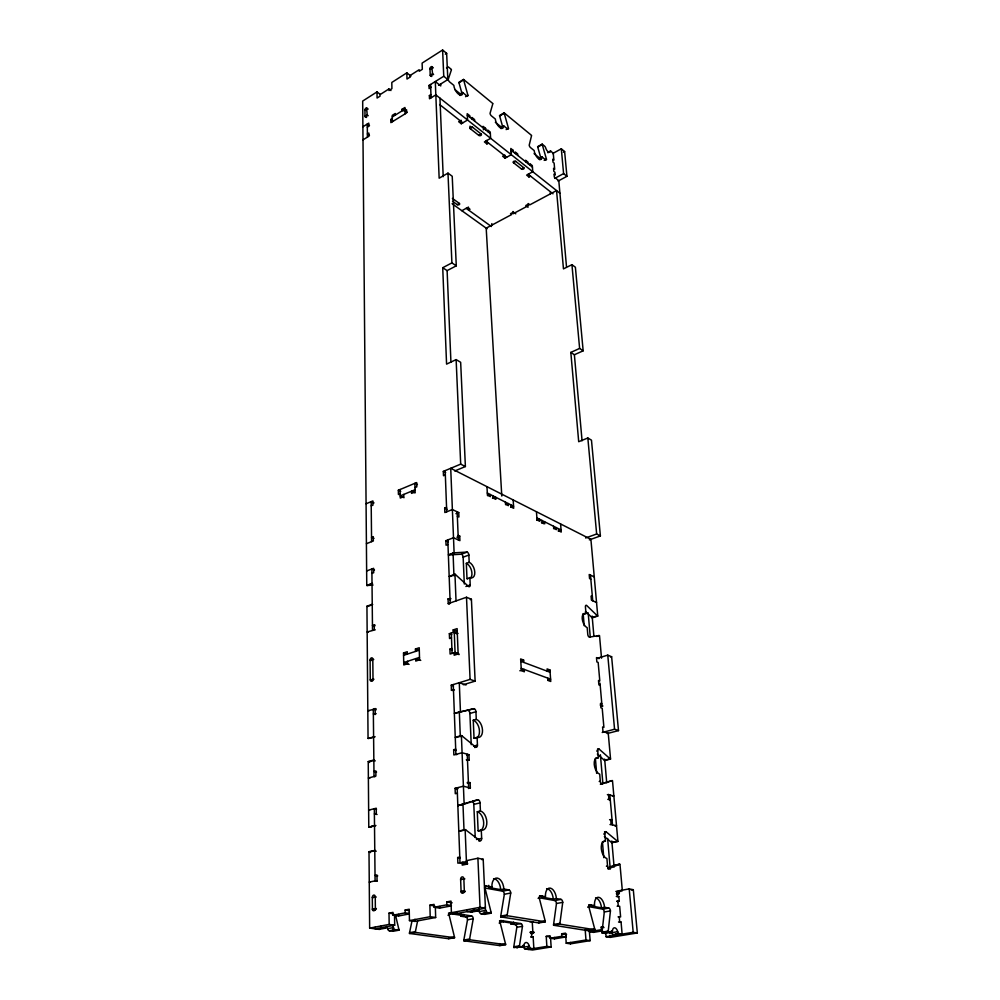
<?xml version="1.0" encoding="UTF-8"?>
<svg xmlns="http://www.w3.org/2000/svg" width="1000" height="1000" viewBox="0 0 1000 1000"><rect width="100%" height="100%" fill="white"/><g stroke="black" fill="none" stroke-linecap="round" stroke-linejoin="round"><path stroke-width="1.5" d="M429.975 68.525L430.375 67.475A1.85 1.037 -54.4 0 1 431.737 66.562L432.575 73.787A1.587 0.9 -54.5 0 1 431.45 75.713A1.587 0.9 -54.5 0 1 430.225 75.263L429.975 68.525L430.988 69.35M364.938 109.712L365.35 108.688A1.775 0.975 -56.3 0 1 366.613 107.837L367.2 114.95A1.525 0.838 -56.4 0 1 366.112 116.812A1.525 0.838 -56.4 0 1 365 116.337L364.938 109.712L365.975 110.475M618.525 922.013L621.062 922.062L622.125 934.112L619.188 933.637A2.637 1.35 79.6 0 1 617.712 931.7A5.3 2.737 79.7 0 0 614.763 927.8A5.3 2.737 79.7 0 0 612.413 930.837A2.65 1.375 79.7 0 1 611.225 932.362L608.225 931.888A2.662 1.375 79.8 0 1 608.225 931.15L610.45 910.9A2.625 1.363 79.3 0 0 608.812 908.075L604.575 907.3L601.487 907.85L591.438 906.025A9.237 4.862 79.3 0 1 591.388 904.712M611.225 932.362L605.025 933.388L602.013 932.913A2.65 1.388 79.9 0 1 602.013 932.175L604.3 911.975A2.625 1.375 79.4 0 0 602.675 909.15L588.35 906.587M538.575 897.638L554.763 900.55A2.725 1.5 79.8 0 1 556.475 903.5L553.587 924.475A2.763 1.512 80.3 0 0 553.575 925.25L559.9 924.15A2.763 1.512 80.2 0 1 559.913 923.388L562.737 902.35A2.725 1.487 79.6 0 0 561.025 899.388L556.4 898.55L553.263 899.137L542.312 897.163A9.6 5.325 79.7 0 1 542.288 895.788M510.712 922.638A8.838 5.088 81 0 1 510.838 923.913L515.237 924.587A2.512 1.438 81 0 1 516.838 927.288L513.787 946.775A2.537 1.45 81.5 0 0 513.775 947.487L519.462 946.538A2.55 1.45 81.4 0 1 519.487 945.825L522.475 926.3A2.512 1.425 80.8 0 0 520.875 923.587L501.613 920.6L499.487 920.987M484.525 887.938L502.537 891.175A2.837 1.638 80.2 0 1 504.35 894.25L500.75 916.087A2.875 1.663 80.8 0 0 500.712 916.888L507.163 915.713A2.888 1.663 80.7 0 1 507.188 914.912L510.737 893.025A2.837 1.638 80 0 0 508.913 889.925L503.862 889.013L500.662 889.638L488.7 887.475A10 5.838 80.1 0 1 488.738 885.35M460.85 914.275A9.175 5.537 81.5 0 1 461.05 916.263L465.825 917A2.6 1.562 81.5 0 1 467.512 919.812L463.837 940.025A2.637 1.575 82.1 0 0 463.8 940.763L469.575 939.762A2.65 1.575 82 0 1 469.613 939.025L473.237 918.763A2.612 1.55 81.3 0 0 471.55 915.938L450.65 912.688L448.488 913.1M412.025 920.825L409.538 932.7A2.737 1.725 82.8 0 0 409.487 933.462L415.35 932.4A2.75 1.713 82.7 0 1 415.4 931.625L417.587 921.038M531.525 135.762L529.212 145.125A1.95 0.838 62.5 0 0 530.5 147.575L534.175 150.562A6.475 2.763 62.7 0 0 538.413 158.688A6.475 2.763 62.7 0 0 541.838 156.788L545.45 159.713A1.925 0.812 62.8 0 0 546.45 159.137L542.25 144.575A1.925 0.812 62.7 0 1 542.163 144.113L537.65 146.65A1.913 0.812 62.6 0 0 537.737 147.1L541.075 158.737M492.775 103.888L490.062 113.312A2.037 0.887 61.5 0 0 491.4 115.85L495.325 119.038A6.725 2.938 61.7 0 0 499.762 127.463A6.725 2.938 61.7 0 0 503.512 125.675L507.35 128.8A2 0.862 61.9 0 0 508.462 128.262L504.212 113.287A2 0.862 61.7 0 1 504.125 112.825L499.55 115.512A1.988 0.862 61.6 0 0 499.637 115.975L502.587 126.438M451.4 69.862L448.25 79.325A2.112 0.938 60.3 0 0 449.65 81.962L453.85 85.375A7 3.113 60.6 0 0 458.475 94.125A7 3.113 60.6 0 0 462.587 92.463L466.7 95.8A2.087 0.925 60.8 0 0 467.912 95.3L463.612 79.912A2.075 0.912 60.6 0 1 463.537 79.425L458.913 82.287A2.075 0.912 60.6 0 0 458.988 82.762L462.088 93.938M380.075 94.25L377 91.912L362.675 101.062L366.763 585.425A2.4 1.525 69.9 0 0 367.225 585.513L373.05 585.025M409.963 76.675L410.9 76.075L406.838 72.85L391.8 82.463L391.925 88.625L388.938 90.525L388.913 88.975L380.012 94.637L380.037 96.175L377.088 98.05L377 91.912M438.6 85.312L447.837 79.575L446.65 53.362L442.612 50L422.113 63.1L422.325 69.312L419.237 71.275L419.188 69.713L410 75.562L410.05 77.112L407 79.05L406.838 72.85M445.35 54.175L446.65 53.362M364.95 109.9L367.125 108.513M429.975 68.725L432.325 67.237M362.9 126.775L368.762 123.112L368.787 126.237L367.325 127.163M430.7 87.675L429.125 88.65L429 85.475L443.75 76.263L442.612 50M401.912 110.975L401.875 109.388L404.938 107.487L405.1 113.85M392.275 116.95L404.975 109.075M407.088 112.238L405.025 110.662L406.562 109.712L406.65 112.9L390.863 122.65L390.8 119.475L392.312 118.537M559.925 193.25L435.825 94.875L429.5 98.787L429.375 95.575L430.95 94.6M363 139.85L368.9 136.213L368.862 133.05L367.388 133.963L369.475 135.475M458.988 82.762L463.612 79.912M460.062 95.512A7 3.113 60.6 0 0 460.25 93.888L462.587 92.463M465.575 96.713L467.912 95.3M460.213 120.75L458.65 121.688L461.275 123.75L467.55 120.013L467.212 113.688L469.812 115.763L469.9 117.338M472.562 127.238L470.213 128.625L478.775 135.375A1.512 1.013 -3.6 0 0 480.9 135.438A1.512 1.013 -3.6 0 0 481.112 134L472.562 127.238A1.525 1.025 -3.2 0 0 470.412 127.163A1.525 1.025 -3.2 0 0 470.213 128.625L470.075 126.112M499.637 115.975L504.212 113.287M483.288 129.738L485.625 128.375L483.088 126.35L483.188 127.925M478.775 135.375L481.112 134M501.05 128.613A6.713 2.938 61.7 0 0 501.2 127.013L503.512 125.675M506.163 129.588L508.462 128.262M487.825 131.625L487.738 130.05L490.25 132.062L490.637 138.325L484.4 141.925L486.925 143.912L488.475 143.012M456.287 265.825L451.9 262.887L442.725 267.712L447.113 270.613L456.287 265.825L452.225 176.262L447.987 173.137L439.15 178.2L435.3 81.55L440.737 85.913L440.65 83.8M504.175 155.375L502.625 156.25L505.075 158.175L511.275 154.675L510.838 148.475L513.25 150.412L513.362 151.962M510.938 151.725L513.25 150.412M537.737 147.1L542.25 144.575M513.488 162.712L515.8 161.412L523.775 167.712A1.462 0.95 -5.2 0 1 523.513 169.05A1.462 0.95 -5.2 0 1 521.462 168.988L513.488 162.712A1.475 0.963 -4.9 0 1 513.737 161.35A1.475 0.963 -4.9 0 1 515.8 161.412M547.688 152.675L549.938 151.412A1.913 0.8 62.9 0 1 550.913 151.3L553.263 153.238L553.875 160.125L552.75 159.213L553.013 162.175L554.125 163.088L554.675 169.275L553.562 168.363L553.812 171.35L554.938 172.262L555.188 175L554.062 174.1L554.325 177.1L558.8 180.7L566.512 266.8M548.663 152.55L550.913 151.3M539.462 159.625A6.463 2.775 62.7 0 0 539.562 158.05L541.838 156.788M452.537 201.262L457.188 204.613L459.35 203.412L452.375 198.388M521.462 168.988L523.775 167.712M552.625 153.588L561.312 148.787L564.625 151.55L566.938 176.325L558.05 181.1M544.188 160.387L546.45 159.137M563.387 152.238L564.625 151.55M461.863 210.712L467.625 207.537L470.012 209.275L468.575 210.062L468.413 207.05M530.075 165.263L529.95 163.725L532.3 165.6L532.788 171.737L526.638 175.113L528.975 176.962L530.513 176.112M554.688 178.412L563.587 173.6L561.312 148.787M583.162 350.812L579.625 348.438L570.825 352.4L574.375 354.75L583.162 350.812L575.388 267.238L571.938 264.688L563.462 268.875L556.55 190.575L529.9 204.812L528.75 203.938L525.775 205.538L528.05 207.262M454.712 470.988L465.387 466.538L460.662 362.3L456.125 359.6L446.575 364.125L442.725 267.712M608.025 869.013L619.587 864.225L613.575 865.4L607.725 867.962M366.075 503.775L372.887 500.925L372.938 505.138L371.225 505.85M400.188 493.775L398.425 494.513L398.338 490.25L416.675 482.562L416.8 486.85L415 487.6M445.337 474.963L443.488 475.725L443.325 471.4L460.688 464.125L465.387 466.538M415.05 489.75L400.213 495.913L404.038 497.7M589.35 539.875L600.388 535.938L591.475 440.163L587.837 438L578.7 441.712L570.825 352.4M457.337 516.275L458.925 517.025L458.738 512.562L452.375 509.55L444.85 512.537L444.688 508.088L446.562 507.337M366.413 543.713L373.325 540.962L373.275 536.638L371.55 537.325L373.975 538.362M487.525 495.613L490.275 494.525L490.4 496.65L487.425 495.163L486.975 486.662M492.438 498.162A1.762 0.762 -3.1 0 1 492.938 498.325L495.7 497.238L495.812 499.363L492.863 497.887L492.75 495.763M455.925 513.675L458.738 512.562M505.562 504.625L508.3 503.562L508.425 505.662L505.538 504.225L505.412 502.113M510.65 507.325L513.562 506.2L487.312 493.025M366.637 570.988L373.625 568.312L373.675 572.737L371.912 573.4M447.962 544.5L446.062 545.212L445.9 540.662L453.5 537.75L459.925 540.662L459.738 536.125L458.137 535.4M456.887 537.212L459.738 536.125M536.912 520.3L539.625 519.275L539.775 521.337L537.038 519.963L536.45 511.737M366.763 585.425L372.025 583.45A2.413 1.525 69.9 0 0 372.488 583.538L367.225 585.513M467.175 552.075L454.562 552.8A2.512 1.462 69.6 0 1 454.1 552.7L448.363 554.85A2.512 1.462 69.6 0 0 448.825 554.95L461.475 554.2L467.175 552.075A2.487 1.425 69.8 0 1 468.862 555.05L469.188 562.275A8.325 4.775 70.2 0 1 474.8 572.225A8.325 4.775 70.2 0 1 469.875 577.612L467 578.65L466.325 563.337L469.188 562.275M448.825 554.95L454.562 552.8M541.438 522.638A1.7 0.712 -4 0 1 541.9 522.788L544.612 521.775L544.763 523.837L542.05 522.475L541.9 520.413M464.312 584.025L463.15 557.175L468.862 555.05M553.538 528.6L556.237 527.612L556.4 529.65L553.725 528.312L553.575 526.275M558.225 531.087L561.087 530.037L536.888 517.9M366.938 606.237L372.238 604.312A2.438 1.55 70.8 0 1 372.713 604.587L367.413 606.512A2.425 1.55 70.8 0 0 366.938 606.237L368.05 738.413A2.562 1.675 75.8 0 0 368.55 738.45L374.613 737.1M455.425 574.55A2.537 1.487 70.4 0 0 454.963 574.25L449.175 576.362A2.537 1.487 70.4 0 1 449.637 576.65L455.425 574.55L468.713 586.613A2.512 1.45 70.7 0 0 470.213 584.963L469.875 577.612M585.6 537.975L596.65 534.012L600.388 535.938M465.887 586.5L470.213 584.963M375.188 625.2L372.45 625.487L374.65 626.275M449.475 604.125L448.237 603.638L448.062 598.888L450.925 598.575M375.238 629.8L367.15 631.962L368.1 632.3M448.237 603.638L466.5 597.25L471.413 599.263L475.125 681.137L463.325 684.737M470.262 599.663L471.413 599.263M457.013 633.763L453.275 632.362L453.188 629.925L457.125 628.612L458.137 653.962L454.162 655.238L454.062 652.775L459.075 654.587M600.538 783.875L612.487 780.588L617.925 841.462L611.975 842.7A2.487 1.288 77.5 0 1 611.575 842.5L604.362 836.55M600.413 784.35L612.112 780.562M451.5 637.888L449.538 638.538L449.35 633.675L454.263 632.025L458 633.438M407.488 661.325L407.537 663.737L403.775 664.963L403.525 652.962L407.275 651.725L407.325 654.112M415.5 651.413L415.45 649.013L419.237 647.75L419.562 659.825L415.75 661.075L415.688 658.65L420.737 660.4M403.562 655.362L419.288 650.163M419.487 657.412L403.713 662.562L409.1 664.388M458.812 653.812L455.062 652.45L450.112 654.05L449.925 649.137L451.9 648.487M582.612 614.212A7.575 3.912 72 0 1 583.237 614.412L585.988 613.538L585.425 606.862A2.263 1.163 71.7 0 1 586.538 605.337L597.388 615.825A2.237 1.137 71.9 0 0 597.762 616.075L592.3 617.812A2.237 1.137 71.9 0 1 591.925 617.562L585.4 611.3M591.925 617.562L597.388 615.825M478.862 841.025L480.05 840.763A2.825 1.675 78.7 0 0 481.662 838.363L481.287 830.1A9.787 5.8 78.1 0 0 486.825 821.938A9.787 5.8 78.1 0 0 480.425 810.987L480.05 802.875A2.775 1.65 77.6 0 0 478.225 799.75L464.625 803.962A2.812 1.688 77.6 0 1 464.125 803.962L457.837 805.487A2.8 1.688 77.8 0 0 458.338 805.5L467.75 802.575M468.6 802.312L471.138 801.538M596.4 636.375L599.15 635.525L589.263 637.137A2.288 1.175 72.4 0 1 587.775 634.45L587.2 627.675A7.588 3.9 72 0 1 582.225 618.713A7.588 3.9 72 0 1 585.988 613.538M596.75 636.438L599.513 635.588L601.525 658.175M520.737 660.962L523.638 660.075L523.775 662.4M376.125 708.787L367.812 710.75L368.787 711.038M452.4 690.525L451.45 690.212L451.262 685.175L470.087 679.4L475.125 681.137M376.175 713.675L373.363 713.938L375.312 714.513M451.45 690.212L454.412 689.925M519.85 670.763L524.225 669.438L524.362 671.787L521.362 670.688L520.638 658.938L523.638 660.075M375.225 760.913L374.338 760.238A2.6 1.7 76.9 0 0 373.837 760L368.237 761.562L368.787 827.15A2.675 1.75 79.4 0 0 369.3 827.15L374.663 825.525M369.3 827.15L375.925 825.487M547.062 670.837L549.938 669.975L550.763 681.475L547.888 680.425L547.725 678.112M596.862 658.4L607.762 655.15L611.625 656.725L618.5 730.612L607.3 733.525M610.525 657.05L611.625 656.725M548.025 679.925L550.588 679.175L521.213 668.325M368.05 738.413L374.963 736.637M474.162 708.662L454.35 713.263A2.675 1.613 74.7 0 0 454.837 713.3L474.162 708.662A2.662 1.575 74.6 0 1 475.938 711.737L476.287 719.375A9.363 5.525 75.2 0 1 482.5 730.15A9.363 5.525 75.2 0 1 477.1 737.35L474.038 738.188L473.25 720.238L476.287 719.375M468.113 710.425A2.65 1.575 74.7 0 1 469.888 713.487L475.938 711.737M461.887 735.837A2.725 1.638 75.6 0 0 461.4 735.588L455.262 737.3A2.712 1.638 75.6 0 1 455.75 737.55L461.887 735.837L475.887 747.225A2.7 1.6 75.7 0 0 477.45 745.113L477.1 737.35M368.237 761.562A2.6 1.7 76.9 0 1 368.75 761.8L374.338 760.238M467.238 760.487L469.175 759.975L468.95 754.688L462.075 752.738L453.85 754.963L453.663 749.7L455.7 749.137M473.612 746.162L477.45 745.113M474.725 747.537L475.887 747.225M466.637 755.312L468.95 754.688M466.3 759.8L469.175 759.975M602.225 732.475L614.562 729.25L618.5 730.612M597.413 749.262L598.862 748.888L610.163 758.825A2.4 1.238 75.4 0 0 610.55 759.038L608.25 733.275L602.975 731.488L602.575 726.95L603.9 727.4L602.212 708.275L600.9 707.8L600.5 703.337L601.812 703.812M467.238 782.463L470.125 782.625L470.35 788L468.4 788.487M467.4 783.312L470.125 782.625M596.625 751.05L597.712 750.775A2.413 1.262 75.3 0 1 598.862 748.888M457.375 793.2L455.288 793.713L455.087 788.312L463.413 786.213L470.35 788M597.712 750.775L598.312 757.75L595.4 758.475L596.65 773.375M597.337 754.087L604.388 760.263L610.163 758.825M610.55 759.038L604.775 760.475A2.387 1.238 75.5 0 1 604.388 760.263M472.362 801.175L475.1 800.512M475.487 800.413L478.225 799.75M368.787 827.15L374.513 825.763A2.688 1.75 79.3 0 0 375.025 825.763M458.338 805.5L464.625 803.962M472.45 801.5A2.763 1.65 77.7 0 1 473.8 804.388L480.05 802.875M599.212 781.5L600.312 781.237A2.45 1.275 76.1 0 0 601.875 784M481.287 830.1L478.125 830.825L477.287 811.737L480.425 810.987M607.388 794.625L613.85 795.888L612.388 796.225M386.637 926.65A2.812 1.8 83 0 1 384.95 928.275L379.038 929.375L369.65 928.112L369 851.712L374.775 850.387A2.725 1.775 80.4 0 1 375.288 850.6L376.2 851.25M465.662 829.837A2.85 1.713 78.7 0 0 465.15 829.6L458.8 831.062A2.85 1.725 78.8 0 1 459.312 831.287L465.662 829.837L480.05 840.763M369 851.712A2.712 1.775 80.6 0 1 369.513 851.925L375.288 850.6M607.8 799.362L610.25 799.488L609.15 799.737M476.512 839.513L481.662 838.363M609.575 819.712L612.05 819.825L610.562 820.15M467.3 861.538L457.875 863.188L457.663 857.537L459.787 857.075M610 824.538L616.525 825.688L615.037 826.012M466.388 860.688L477.9 858.225L483.2 859.3L485.425 908.175L456.825 913.538L451.4 912.7L451 901.1L446.737 901.925L446.838 904.812L450.9 905.462M604.475 832.013L605.975 831.688L617.537 841.263A2.5 1.288 77.4 0 0 617.925 841.462M481.763 859.6L483.2 859.3M603.675 834.025L604.8 833.787A2.512 1.312 77.4 0 1 605.975 831.688M466.4 863.55L467.463 863.325L467.5 864.212M604.8 833.787L605.438 841.162L602.438 841.787L603.775 857.663M611.575 842.5L617.537 841.263M485.5 886.137L491.912 886.838A10.025 5.825 80 0 1 497.4 878.1A10.025 5.825 80 0 1 503.862 889.013M464.312 890.713L461.087 891.363L464.675 891.975M488.7 887.475L491.912 886.838M484.7 888.512L485.1 888.425A2.888 1.7 80.2 0 1 486.712 885.9M606.413 866.213L607.55 865.987A2.562 1.325 78.2 0 0 609.163 868.8M613.962 865.387L619.963 864.212L622.35 890.837M369.65 928.112L389.175 924.425L389.012 913.162L393.013 912.375L393.062 915.2L398.562 916L409.162 913.962M393.062 915.2L405.2 912.85L405.15 910.025L409.225 909.225L409.462 920.6L414.95 921.4L435.662 917.513L435.337 906.425M435.662 917.513L430.2 916.7L429.888 905.212L434.075 904.388L434.15 907.262L439.588 908.112L451.463 905.837M502.537 891.175L508.913 889.925M434.15 907.262L446.838 904.812M504.35 894.25L510.737 893.025M539.525 895.925L545.462 896.562A9.625 5.312 79.6 0 1 550.3 888.125A9.625 5.312 79.6 0 1 556.4 898.55M409.462 920.6L430.2 916.7M451.4 912.7L480.037 907.3L485.425 908.175M448.562 914.338L452.65 913.988L463.913 915.725A9.188 5.537 81.4 0 0 463.812 914.4M542.312 897.163L545.462 896.562M394.513 914.5L394.688 925.2L375.175 928.85L375.163 927.225M448.013 915.263L449.1 915.062A2.65 1.613 81.6 0 1 450.65 912.688M538.112 898.363L539.3 898.15A2.775 1.55 79.8 0 1 540.712 895.7M467.163 909.887L467.225 911.587L471 912.188L477.512 910.975A2.95 1.75 80.9 0 0 479.1 909.3A5.875 3.462 81 0 1 479.275 908.55M386.662 926.45A5.587 3.588 83.2 0 1 387.575 928.688L393.462 927.588A2.788 1.775 82.9 0 0 395.188 929.663L398.963 930.175A2.788 1.775 82.9 0 0 398.875 929.375L395.5 915.088M478.537 909.613A5.863 3.475 81.1 0 1 479.275 911.587L485.763 910.375A2.925 1.713 80.8 0 0 487.512 912.575L491.2 913.162A2.925 1.713 80.9 0 0 491.087 912.325L485.1 888.425M461.05 916.263L463.913 915.725M387.575 928.688A2.775 1.775 83 0 0 389.3 930.75L395.188 929.663M479.275 911.587A2.913 1.725 81 0 0 481.025 913.775L487.512 912.575M398.963 930.175L393.088 931.263A2.775 1.775 83.1 0 0 393 930.462L398.875 929.375M465.825 917L471.55 915.938M484.237 912.025L484.613 913.525L491.087 912.325M554.763 900.55L561.025 899.388M481.025 913.775L484.712 914.362L491.2 913.162M616.562 894.388L618.587 894.025L618.312 890.888L629.2 888.888L633.3 889.712L637.325 932.975L610.275 937.375L606.087 936.725L605.725 932.387M615.85 891.438L619.4 891.7M467.512 919.812L473.237 918.763M556.475 903.5L562.737 902.35M631.25 890.088L633.3 889.712M616.413 893.425L619.438 892.862M409.538 932.7L415.4 931.625M500.75 916.087L507.188 914.912M616.287 896.488L618.812 896.55L619.225 901.2L617.312 901.538M617.675 896.75L618.812 896.55M588.625 904.963L594.525 905.475A9.25 4.862 79.3 0 1 598.812 897.325A9.25 4.862 79.3 0 1 604.575 907.3M616.7 901.137L619.225 901.2M499.6 922.188L503.275 921.812L513.663 923.413A8.85 5.088 80.9 0 0 513.538 922.138M591.438 906.025L594.525 905.475M499.162 923.088L500.238 922.887A2.55 1.475 81 0 1 501.613 920.6M587.75 907.25L588.913 907.038A2.662 1.412 79.4 0 1 590.175 904.688M510.838 923.913L513.663 923.413M529.75 921.663L533.312 921.875M617.137 906.225L619.675 906.275L620.612 916.925L618.075 916.875M515.237 924.587L520.875 923.587M602.675 909.15L608.812 908.075M454.45 936.963L448.65 937.975A2.675 1.625 82.4 0 1 448.738 938.737L454.55 937.725A2.675 1.625 82.2 0 0 454.45 936.963L449.1 915.062M543.6 921.3L538.825 922.138A2.8 1.562 80.5 0 1 538.938 922.938L545.3 921.812A2.8 1.562 80.4 0 0 545.188 921.012L539.3 898.15M543.987 921.225L545.188 921.012M516.838 927.288L522.475 926.3M604.3 911.975L610.45 910.9M463.837 940.025L469.613 939.025M553.587 924.475L559.913 923.388M530.363 931.925L533.925 932.113M530.65 936.875L533.15 936.9L533.85 948.5L525.138 949.013A2.512 1.425 81.4 0 1 523.675 947.163A5.062 2.862 81.5 0 0 523.025 945.475M531.388 937.2L533.15 936.9M619.525 922.325L621.062 922.062M550.525 937.475L551.15 946.975L546.862 946.375L546.225 936.375L550.05 935.725L550.212 938.225L554.487 938.85L566.05 936.938L565.875 934.425L561.638 933.787L561.8 936.3L566.05 936.938M561.638 933.787L565.525 933.138L566.225 943.225L570.475 943.838L590.188 940.638L589.263 930.425M590.188 940.638L585.962 940L585.188 929.825L587.175 929.5M602.562 930.863L593.562 932.362L589.362 931.7L601.4 929.7L601.2 927.138L603.462 926.762M499.475 943.562L499.8 944.887L505.513 943.925A2.575 1.487 81.6 0 1 505.613 944.663L499.9 945.625L463.8 940.763M594.712 928.975L588.475 930.025A2.688 1.425 80 0 1 588.587 930.788L594.837 929.737A2.7 1.425 79.9 0 0 594.712 928.975L588.913 907.038M565.875 934.425L566.6 934.312M550.212 938.225L561.8 936.3M513.787 946.775L519.487 945.825M602.013 932.175L608.225 931.15M522.425 945.713L523.85 945.475A5.075 2.862 81.4 0 1 526.4 942.513A5.075 2.862 81.4 0 1 529.338 946.225A2.525 1.412 81.2 0 0 530.8 948.088M605.025 933.388A2.65 1.375 79.8 0 0 606.213 931.862L608.538 931.475M611.25 931.025L612.413 930.837M602.013 932.913L608.225 931.888M513.775 947.487L522.562 946.963A2.537 1.438 81.3 0 0 523.85 945.475M523.675 947.163L529.338 946.225M611.175 931.625A5.275 2.737 79.8 0 1 611.538 932.712L617.712 931.7M611.538 932.712A2.625 1.363 79.7 0 0 613.013 934.65L619.188 933.637M546.862 946.375L528.175 949.425L528.05 947.25M566.225 943.225L585.962 940M606.087 936.725L633.188 932.3L637.325 932.975M551.15 946.975L532.487 950L525.138 949.013M389.3 930.75L393.088 931.263M409.487 933.462L448.738 938.737M384.95 928.275L381.087 927.75L381.062 926.112M415.35 932.4L454.55 937.725M469.575 939.762L505.613 944.663M519.462 946.538L522.562 946.963M389.175 924.425L394.688 925.2M389.012 913.162L393.125 913.763M546.225 936.375L550.5 937M376.287 908.512L372.425 908.962L375.175 909.375M405.2 912.85L409.312 913.462M375.525 909.762L372.425 909.3L372.312 897.45A2.1 1.438 -80.1 0 1 373.762 895.088A2.1 1.438 -80.1 0 1 375.25 896.85L375.375 908.725L376.4 908.875M532.238 921.712L532.875 932.262L533.95 932.425M530.037 932.438L532.888 932.862M530.588 932.825L533.538 933.263M405.15 910.025L409.25 910.638M429.888 905.212L433.963 905.85M585.188 929.825L587.987 930.275M376.275 897.013L372.312 897.45L373.35 897.613M500.712 916.888L538.938 922.938M553.575 925.25L588.587 930.788M613.013 934.65L615.95 935.113L615.825 933.612M477.512 910.975L473.738 910.375L473.663 908.662M507.163 915.713L545.3 921.812M559.9 924.15L594.837 929.737M446.737 901.925L452.15 902.812M601.2 927.138L603.975 927.588M370.175 882.262L369.263 882.113L377.038 880.45L376.975 875L375.025 875.413L377.75 875.888M377.362 881.25L375.087 880.863L374.338 808.7L376.562 809.2M464.862 878.888L463.85 878.713A2.188 1.6 -80.8 0 0 462.163 876.888A2.188 1.6 -80.8 0 0 460.625 879.362L461.1 891.712L464.462 892.3M461.637 879.55L460.625 879.362L463.85 878.713L464.325 891.075L465.337 891.25M460.887 862.913L460 862.738L457.163 787.788L458.038 788.012M462.675 863.263L464.012 863.525M467.463 863.325L462.137 862.275L462.238 865.125L466.525 864.212L465.15 829.6M618.312 890.888L621.062 891.438M457.663 857.537L460.325 858.062M377.062 814.5L374.4 813.913L376.3 813.438L376.25 808.225L368.65 810.138L369.538 810.337M369.7 778.363L368.375 778.037L375.887 776.012L375.838 770.913L373.963 771.425L376.587 772.087M374.888 776.737L374.012 776.513L373.312 709.062L376.062 709.887M455.087 788.312L457.7 788.975M456.763 754.65L455.9 754.412L453.263 684.562M453.663 749.7L456.238 750.425M372.837 680.638L370.275 679.825L370.087 660.113A1.875 1.275 -71 0 1 371.425 657.887A1.875 1.275 -71 0 1 372.8 659.2L373.75 659.525M373.963 679.25L370.275 679.825A1.887 1.288 -71.7 0 0 371.662 681.175A1.887 1.288 -71.7 0 0 373 678.95L372.8 659.2L370.087 660.113L371.362 660.537M451.262 685.175L453.488 685.913M466.012 685L459.288 682.712L460.438 711.488A2.688 1.613 74.6 0 0 460.913 711.525M403.525 652.962L407.312 654.275M415.45 649.013L419.212 650.35M449.925 649.137L452.425 650.037M600.288 705.075L602.913 706.025M520.788 661.287L550.1 672.275M549.938 669.975L547.075 668.9L547.238 671.2M449.35 633.675L451.838 634.6M600.188 685.362L598.888 684.862L598.5 680.462L599.8 680.975L598.162 662.438L596.862 661.925L596.487 657.588L599.075 658.637M453.188 629.925L456.912 631.35M374.487 570.037L371.875 568.987L372.5 630.087M448.062 598.888L450.525 599.875M445.9 540.662L448.312 541.75M596.55 602.525L591.45 600.212L591.087 596.075L592.362 596.65M374.025 502.925L371.175 501.637L371.587 541.65M590.825 579.175L589.55 578.575L589.2 574.5L594.263 576.9M398.338 490.25L400.725 491.375M444.688 508.088L447.075 509.212M415.05 492.938L411.475 491.238L411.538 493.387L415.112 491.9L414.875 483.325L417.413 484.538M541.9 522.788L543.6 523.638M443.325 471.4L445.688 472.575M369.513 851.925L370.425 852.575M452.088 203.7L487.113 228.812M466.175 208.337L491.4 226.525M369.5 125.65L367.287 124.038L367.425 137.125M368.237 115.725L367.2 114.95L365 116.337L366.562 117.475M367.125 108.325L368.162 109.087M390.8 119.475L392.875 121.025M515.763 213.812L513.475 212.113L510.55 213.675L511.688 214.525L486.188 228.15L501.788 496.05M368.75 761.8L369.625 762.475M401.875 109.388L403.938 110.962M388.913 88.975L390.962 90.55M439.625 104.537L462.837 122.825M485.962 141.025L506.625 157.3M528.162 174.262L552.987 193.812M429.375 95.575L431.438 97.2M429 85.475L431.05 87.1M467.3 115.275L490.35 133.625M510.938 150.025L532.425 167.138M431.763 76.5L430.225 75.263L432.575 73.787L433.6 74.612M454.787 89.462L460.25 93.888M495.35 122.287L501.2 127.013M534.075 153.613L539.562 158.05M432.312 67.038L433.325 67.875M443.75 76.263L447.837 79.575M563.587 173.6L566.938 176.325M451.438 69.475L448.65 67.188A2.112 0.938 60.2 0 0 447.45 67.188A4.237 1.875 60.1 0 1 446.475 67.888M463.537 79.425L492.8 103.5M504.125 112.825L531.538 135.375M542.163 144.113L544.55 146.075A1.925 0.812 62.7 0 1 545.7 147.938A3.825 1.613 62.8 0 0 547.987 151.65A3.825 1.613 62.8 0 0 549.938 151.412M500.238 922.887L505.513 943.925M392.663 929.038L393 930.462M571.938 264.688L579.625 348.438M587.837 438L596.65 534.012M607.762 655.15L614.562 729.25M629.2 888.888L633.188 932.3M574.375 354.75L582.075 440.788M597.762 616.075L590.9 539.325L450.725 468.3L454.1 552.7M590.462 575.1L592.737 600.8M600 683.162L602.013 706.05M609.837 794.75L612.475 824.65M618.438 893.05L618.562 894.463M608.488 794.362L608.913 799.112M610.7 819.463L611.112 824.3M616.987 891.225L617.438 896.287M617.837 900.938L618.288 906.025M619.225 916.688L619.675 921.825M592.137 616.025L593.862 635.775M604.663 759.062L606.737 782.913M611.825 840.962L614.1 866.988M588.175 612.812L590.275 637.188M600.4 754.762L602.9 783.75M607.625 838.438L610.262 869.15M550.337 192.512L550.462 193.837M600.312 781.237L599.712 774.15A8.525 4.45 75.7 0 1 594.25 764.488A8.525 4.45 75.7 0 1 598.312 757.75M607.55 865.987L606.912 858.5A8.888 4.625 77.8 0 1 601.312 848.688A8.888 4.625 77.8 0 1 605.438 841.162M583.237 614.412L584.188 625.725M609.788 931.612L609.95 933.525M610.112 935.45L610.275 937.375M593.413 930.462L593.562 932.362M560.6 523.975L561.25 532.075L558.6 530.75L558.45 528.725M528.112 163.7L527.987 162.162L525.625 160.275L525.737 161.812M528.75 173.9L528.975 176.962M528.263 203.525L528.413 205.6L513.162 213.738L513.013 211.5M517.788 155.475L517.675 153.938L515.262 152.025L515.375 153.562M570.375 942.412L570.475 943.838M504.862 155.075L505.075 158.175M554.388 937.45L554.487 938.85M513.175 499.938L513.688 508.3L510.825 506.863L510.7 504.762M486.712 140.4L486.925 143.912M491.812 223.6L491.9 225.087M485.625 128.375L485.725 129.938M531.413 931.737L531.712 936.688M474.65 121.125L474.562 119.55L471.975 117.487L472.062 119.062M461.087 120.2L461.275 123.75M447.987 173.137L451.9 262.887M456.125 359.6L460.688 464.125M466.5 597.25L470.087 679.4M477.9 858.225L480.037 907.3M469.888 713.487L471.238 744.675M473.8 804.388L475.238 837.55M439.938 98.125L443.212 176.675M447.113 270.613L450.925 362.15M457.15 511.812L458.325 539.938M467.238 754.212L468.625 787.55M454.963 574.25L456.025 600.913M461.4 735.588L464.125 803.962M453.05 552.775L453.95 575.712M459.325 711.587L460.312 736.562M462.962 803.825L464.012 830.212M454.263 632.025L455.062 652.45M430.575 84.5L431.075 97.812M445.175 470.625L446.725 511.788M447.8 539.938L450.175 602.95M451.312 633.013L452.088 653.413M456.763 911.912L456.825 913.538M439.538 906.513L439.588 908.112M414.9 919.262L414.95 921.4M395.312 115.062L395.275 113.488L392.25 115.363L392.375 121.713M403.762 494.438L403.812 496.587L400.275 498.05L400.087 489.525M398.525 914.425L398.562 916M374.237 624.862L374.288 629.462M375.15 708.5L375.213 713.388M461.087 891.712A1.688 1.225 -81.4 0 0 461.512 892.8L461.887 893.1A2.575 1.875 -81.4 0 0 463.775 892.613L464 892.312A1.688 1.225 -81.4 0 0 464.338 891.075M372.425 909.312A1.613 1.113 -80.5 0 0 372.775 910.362L373.113 910.638A2.462 1.688 -80.5 0 0 374.825 910.2L375.05 909.912A1.613 1.113 -80.5 0 0 375.375 908.725M459.35 203.412A1.412 0.887 -2.5 0 1 459.175 204.662A1.412 0.887 -2.5 0 1 457.188 204.613M518.138 946.575A2.537 1.438 81.4 0 1 516.875 947.9M500.45 922.312A8.838 5.088 81 0 1 500.475 920.438M499.8 944.887A2.575 1.487 81.7 0 1 499.9 945.625M449.775 914.525A9.175 5.537 81.5 0 1 449.8 913.213M380.838 927.387A5.587 3.588 83.2 0 0 380.737 927.75A2.8 1.812 83.1 0 1 379.038 929.375M392.55 925.35A5.613 3.588 83 0 1 393.462 927.588M452.65 913.988A9.188 5.537 81.4 0 1 452.663 912.675M503.275 921.812A8.85 5.088 80.9 0 1 503.275 920.537M374.1 736.825A2.575 1.675 75.7 0 1 373.6 736.8M531.55 934.05A2.175 1.638 -84.8 0 0 532.413 933.562L532.612 933.312A1.425 1.075 -84.8 0 0 532.875 932.262M461.475 554.2A2.475 1.425 69.8 0 1 463.15 557.175M467.762 578.9A8.312 4.787 70.3 0 1 467 578.65M466.325 563.337A8.312 4.787 70.3 0 1 471.538 570.662A8.312 4.787 70.3 0 1 470.163 578.425M606.213 931.862A5.275 2.737 79.8 0 1 606.263 931.525M484.613 913.525A2.913 1.713 81 0 1 484.712 914.362M484.35 907.375A5.875 3.462 81 0 1 485.763 910.375M472.6 910.525A2.938 1.75 81.1 0 1 471 912.188M493.575 878.688A10 5.838 80.1 0 1 500.662 889.638M546.6 888.675A9.6 5.325 79.7 0 1 553.263 899.137M595.562 897.862A9.237 4.862 79.3 0 1 601.487 907.85M477.287 811.737A9.775 5.8 78.2 0 1 483.688 822.675A9.775 5.8 78.2 0 1 478.125 830.825M473.25 720.238A9.35 5.537 75.2 0 1 479.462 731A9.35 5.537 75.2 0 1 474.038 738.188"/></g></svg>
